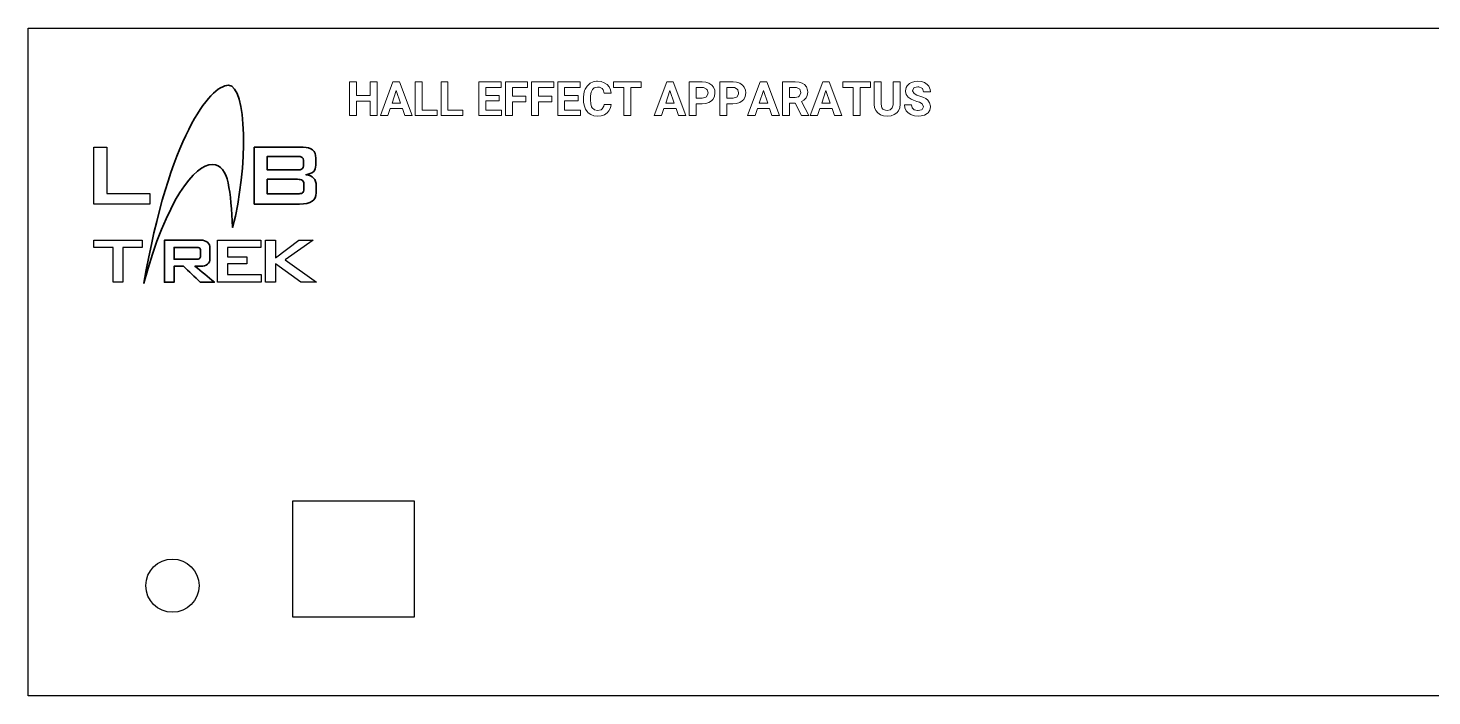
# Model space of a CAD drawing. Header units: millimetres. Extents: x 0 to 498, y 0 to 236.
# Drawn here: x 0 to 145, y 81.6 to 150.6 of the extents above; entities that cross this region are included whole.
import ezdxf

# ---------------------------------------------------------------- set-up
doc = ezdxf.new("R2010")
doc.units = ezdxf.units.MM
doc.layers.add('INCISIONE', color=3, linetype='Continuous')
doc.layers.add('TAGLIO', color=1, linetype='Continuous')

msp = doc.modelspace()

# ---------------------------------------------------------------- linework, layer by layer
at = {"color": 3, "lineweight": 0}
for points in [[(33.2, 145.1), (33.2, 141.6), (33.92, 141.6), (33.92, 143.1), (35.33, 143.1), (35.33, 141.6), (36.05, 141.6), (36.05, 145.1), (35.33, 145.1), (35.33, 143.68), (33.92, 143.68), (33.92, 145.1)], [(37.69, 145.1), (36.39, 141.6), (37.15, 141.6), (37.39, 142.32), (38.66, 142.32), (38.9, 141.6), (39.66, 141.6), (38.35, 145.1)], [(39.99, 145.1), (39.99, 141.6), (42.24, 141.6), (42.24, 142.17), (40.72, 142.17), (40.72, 145.1)], [(42.65, 145.1), (42.65, 141.6), (44.9, 141.6), (44.9, 142.17), (43.37, 142.17), (43.37, 145.1)], [(46.55, 145.1), (46.55, 141.6), (48.89, 141.6), (48.89, 142.17), (47.27, 142.17), (47.27, 143.12), (48.65, 143.12), (48.65, 143.68), (47.27, 143.68), (47.27, 144.52), (48.88, 144.52), (48.88, 145.1)], [(49.32, 145.1), (49.32, 141.6), (50.04, 141.6), (50.04, 143.03), (51.42, 143.03), (51.42, 143.61), (50.04, 143.61), (50.04, 144.52), (51.59, 144.52), (51.59, 145.1)], [(52.01, 145.1), (52.01, 141.6), (52.73, 141.6), (52.73, 143.03), (54.11, 143.03), (54.11, 143.61), (52.73, 143.61), (52.73, 144.52), (54.29, 144.52), (54.29, 145.1)], [(54.71, 145.1), (54.71, 141.6), (57.05, 141.6), (57.05, 142.17), (55.42, 142.17), (55.42, 143.12), (56.81, 143.12), (56.81, 143.68), (55.42, 143.68), (55.42, 144.52), (57.04, 144.52), (57.04, 145.1)], [(59.47, 142.58), (59.31, 142.29), (59.18, 142.2), (58.81, 142.14), (58.52, 142.19), (58.27, 142.4), (58.21, 142.5), (58.13, 142.81), (58.09, 143.23), (58.09, 143.49), (58.1, 143.65), (58.16, 144.03), (58.29, 144.3), (58.48, 144.47), (58.82, 144.55), (59.02, 144.54), (59.31, 144.41), (59.41, 144.28), (59.5, 143.91), (60.22, 143.91), (60.16, 144.26), (60.01, 144.57), (59.8, 144.82), (59.52, 145), (59.2, 145.11), (58.82, 145.15), (58.72, 145.15), (58.37, 145.08), (58.05, 144.94), (57.99, 144.9), (57.73, 144.66), (57.55, 144.35), (57.47, 144.18), (57.39, 143.84), (57.36, 143.46), (57.36, 143.24), (57.38, 142.94), (57.46, 142.58), (57.58, 142.27), (57.75, 142.01), (57.85, 141.9), (58.12, 141.7), (58.44, 141.59), (58.81, 141.55), (58.82, 141.55), (59.2, 141.58), (59.53, 141.69), (59.8, 141.88), (60, 142.09), (60.15, 142.4), (60.21, 142.76), (59.49, 142.76)], [(60.47, 145.1), (60.47, 144.52), (61.53, 144.52), (61.53, 141.6), (62.25, 141.6), (62.25, 144.52), (63.32, 144.52), (63.32, 145.1)], [(65.96, 145.1), (64.66, 141.6), (65.43, 141.6), (65.67, 142.32), (66.93, 142.32), (67.18, 141.6), (67.95, 141.6), (66.64, 145.1)], [(68.27, 141.6), (68.99, 141.6), (68.99, 142.83), (69.63, 142.83), (70, 142.87), (70.33, 142.96), (70.6, 143.13), (70.74, 143.28), (70.9, 143.58), (70.95, 143.94), (70.92, 144.22), (70.79, 144.55), (70.62, 144.75), (70.33, 144.95), (70.33, 144.95), (70.01, 145.06), (69.64, 145.1), (68.27, 145.1)], [(71.44, 141.6), (72.16, 141.6), (72.16, 142.83), (72.8, 142.83), (73.17, 142.87), (73.5, 142.96), (73.77, 143.13), (73.92, 143.28), (74.07, 143.58), (74.12, 143.94), (74.09, 144.22), (73.96, 144.55), (73.8, 144.75), (73.5, 144.95), (73.5, 144.95), (73.18, 145.06), (72.81, 145.1), (71.44, 145.1)], [(75.63, 145.1), (74.32, 141.6), (75.09, 141.6), (75.33, 142.32), (76.59, 142.32), (76.83, 141.6), (77.6, 141.6), (76.29, 145.1)], [(80.65, 141.6), (80.65, 141.63), (79.9, 143.06), (80.14, 143.2), (80.37, 143.45), (80.47, 143.67), (80.53, 144.04), (80.51, 144.24), (80.4, 144.56), (80.18, 144.82), (79.95, 144.96), (79.63, 145.06), (79.23, 145.1), (77.93, 145.1), (77.93, 141.6), (78.65, 141.6), (78.65, 142.88), (79.22, 142.88), (79.88, 141.6)], [(82.08, 145.1), (80.77, 141.6), (81.54, 141.6), (81.78, 142.32), (83.04, 142.32), (83.28, 141.6), (84.05, 141.6), (82.75, 145.1)], [(84.16, 145.1), (84.16, 144.52), (85.22, 144.52), (85.22, 141.6), (85.94, 141.6), (85.94, 144.52), (87.01, 144.52), (87.01, 145.1)], [(89.26, 142.39), (89.06, 142.19), (88.73, 142.13), (88.57, 142.15), (88.28, 142.28), (88.18, 142.42), (88.11, 142.79), (88.11, 145.1), (87.39, 145.1), (87.39, 142.76), (87.43, 142.45), (87.55, 142.14), (87.76, 141.88), (88.03, 141.69), (88.35, 141.58), (88.73, 141.55), (88.74, 141.55), (89.13, 141.59), (89.45, 141.7), (89.72, 141.89), (89.9, 142.11), (90.03, 142.42), (90.08, 142.79), (90.08, 145.1), (89.35, 145.1), (89.35, 142.76), (89.35, 142.72)], [(91.57, 141.58), (91.93, 141.55), (92.24, 141.57), (92.58, 141.66), (92.85, 141.81), (92.96, 141.9), (93.14, 142.17), (93.2, 142.52), (93.2, 142.58), (93.12, 142.92), (92.92, 143.21), (92.72, 143.36), (92.41, 143.52), (92.02, 143.66), (91.81, 143.73), (91.52, 143.88), (91.52, 143.88), (91.35, 144.17), (91.5, 144.46), (91.55, 144.5), (91.9, 144.57), (92.02, 144.56), (92.33, 144.44), (92.37, 144.39), (92.48, 144.07), (93.2, 144.07), (93.18, 144.31), (93.04, 144.63), (92.88, 144.81), (92.59, 145.01), (92.28, 145.11), (91.91, 145.15), (91.58, 145.12), (91.25, 145.03), (91.04, 144.91), (90.79, 144.67), (90.69, 144.52), (90.63, 144.17), (90.63, 144.09), (90.71, 143.78), (90.91, 143.52), (91.22, 143.3), (91.44, 143.2), (91.81, 143.06), (92.06, 142.98), (92.34, 142.83), (92.35, 142.82), (92.48, 142.52), (92.34, 142.23), (92.28, 142.19), (91.93, 142.12), (91.86, 142.12), (91.52, 142.2), (91.31, 142.4), (91.24, 142.7), (90.52, 142.7), (90.55, 142.41), (90.69, 142.1), (90.89, 141.89), (91.19, 141.7), (91.23, 141.68)], [(38.02, 144.21), (38.46, 142.9), (37.59, 142.9)], [(66.3, 144.21), (66.74, 142.9), (65.86, 142.9)], [(69.77, 144.5), (70.07, 144.35), (70.13, 144.28), (70.23, 143.94), (70.22, 143.85), (70.07, 143.55), (69.99, 143.49), (69.64, 143.42), (68.99, 143.42), (68.99, 144.52), (69.65, 144.52)], [(72.95, 144.5), (73.24, 144.35), (73.31, 144.28), (73.39, 143.94), (73.39, 143.85), (73.24, 143.55), (73.16, 143.49), (72.81, 143.42), (72.16, 143.42), (72.16, 144.52), (72.83, 144.52)], [(75.96, 144.21), (76.4, 142.9), (75.52, 142.9)], [(79.36, 144.51), (79.66, 144.37), (79.7, 144.32), (79.81, 143.98), (79.8, 143.91), (79.65, 143.6), (79.58, 143.55), (79.23, 143.47), (78.65, 143.47), (78.65, 144.52), (79.23, 144.52)], [(82.41, 144.21), (82.85, 142.9), (81.97, 142.9)]]:
    msp.add_lwpolyline(points, close=True, dxfattribs=at)
at = {"layer": 'INCISIONE'}
for p, q in [((27.83, 137.39), (27.83, 137.39)), ((23.36, 132.46), (23.36, 132.46)), ((17.36, 127.99), (17.36, 127.99)), ((17.81, 126.03), (17.81, 126.03)), ((14.09, 124.39), (14.09, 124.39))]:
    msp.add_line(p, q, dxfattribs=at)
for points in [[(6.79, 132.46), (6.79, 138.34), (8.15, 138.34), (8.15, 133.57), (12.57, 133.57), (12.57, 132.46), (6.79, 132.46)], [(9.79, 127.96), (9.79, 124.39), (8.78, 124.39), (8.78, 127.96), (6.78, 127.96), (6.78, 128.73), (11.79, 128.73), (11.79, 127.96), (9.79, 127.96)], [(19.58, 124.39), (19.58, 128.73), (24.03, 128.73), (24.03, 127.99), (20.59, 127.99), (20.59, 127.02), (22.6, 127.02), (22.6, 126.28), (20.59, 126.28), (20.59, 125.2), (24.07, 125.2), (24.07, 124.39), (19.58, 124.39)], [(24.54, 124.39), (24.54, 128.73), (25.56, 128.73), (25.56, 126.92), (27.97, 128.73), (29.43, 128.73), (26.55, 126.69), (29.78, 124.39), (28.16, 124.39), (25.56, 126.3), (25.56, 124.39), (24.54, 124.39)]]:
    msp.add_lwpolyline(points, close=True, dxfattribs=at)
at = {"layer": 'INCISIONE', "lineweight": 35}
for points, knots in [([(19.03, 136.55), (17.23, 136.55), (14.26, 132.9), (11.96, 124.29), (14.57, 139.4), (18.78, 144.73), (20.7, 144.73), (22.62, 144.73), (22.74, 136.18), (21.13, 130.05), (20.88, 133.64), (20.82, 136.55), (19.03, 136.55)], [0, 0, 0, 0, 1, 1, 1, 2, 2, 2, 3, 3, 3, 4, 4, 4, 4]), ([(29.76, 134.37), (29.76, 134.12), (29.76, 133.87), (29.76, 133.61), (29.76, 132.85), (29.19, 132.46), (28.03, 132.46), (26.47, 132.46), (24.92, 132.46), (23.36, 132.46), (23.36, 134.42), (23.36, 136.38), (23.36, 138.34), (25.04, 138.34), (26.72, 138.34), (28.4, 138.34), (29.28, 138.34), (29.72, 137.96), (29.72, 137.2), (29.72, 136.97), (29.72, 136.73), (29.72, 136.49), (29.72, 135.91), (29.38, 135.58), (28.7, 135.5), (29.41, 135.4), (29.76, 135.03), (29.76, 134.37)], [0, 0, 0, 0, 1, 1, 1, 2, 2, 2, 3, 3, 3, 4, 4, 4, 5, 5, 5, 6, 6, 6, 7, 7, 7, 8, 8, 8, 9, 9, 9, 9]), ([(28.45, 136.41), (28.45, 136.59), (28.45, 136.78), (28.45, 136.97), (28.45, 137.25), (28.25, 137.39), (27.83, 137.39), (26.79, 137.39), (25.75, 137.39), (24.7, 137.39), (24.7, 136.92), (24.7, 136.45), (24.7, 135.99), (25.75, 135.99), (26.79, 135.99), (27.83, 135.99), (28.25, 135.99), (28.45, 136.13), (28.45, 136.41)], [0, 0, 0, 0, 1, 1, 1, 2, 2, 2, 3, 3, 3, 4, 4, 4, 5, 5, 5, 6, 6, 6, 6]), ([(28.49, 134.05), (28.49, 134.2), (28.49, 134.34), (28.49, 134.49), (28.49, 134.71), (28.43, 134.86), (28.31, 134.94), (28.21, 134.99), (28.06, 135.02), (27.83, 135.02), (26.79, 135.02), (25.75, 135.02), (24.7, 135.02), (24.7, 134.52), (24.7, 134.02), (24.7, 133.52), (25.75, 133.52), (26.79, 133.52), (27.83, 133.52), (28.06, 133.52), (28.21, 133.55), (28.31, 133.6), (28.43, 133.68), (28.49, 133.83), (28.49, 134.05)], [0, 0, 0, 0, 1, 1, 1, 2, 2, 2, 3, 3, 3, 4, 4, 4, 5, 5, 5, 6, 6, 6, 7, 7, 7, 8, 8, 8, 8]), ([(18.79, 126.87), (18.79, 126.31), (18.46, 126.03), (17.81, 126.03), (17.62, 126.03), (17.43, 126.03), (17.24, 126.03), (17.91, 125.48), (18.57, 124.93), (19.24, 124.39), (18.76, 124.39), (18.28, 124.39), (17.79, 124.39), (17.21, 124.93), (16.63, 125.48), (16.04, 126.03), (15.72, 126.03), (15.4, 126.03), (15.08, 126.03), (15.08, 125.48), (15.08, 124.93), (15.08, 124.39), (14.75, 124.39), (14.42, 124.39), (14.09, 124.39), (14.09, 125.83), (14.09, 127.28), (14.09, 128.73), (15.33, 128.73), (16.57, 128.73), (17.81, 128.73), (18.46, 128.73), (18.79, 128.45), (18.79, 127.89), (18.79, 127.55), (18.79, 127.21), (18.79, 126.87)], [0, 0, 0, 0, 1, 1, 1, 2, 2, 2, 3, 3, 3, 4, 4, 4, 5, 5, 5, 6, 6, 6, 7, 7, 7, 8, 8, 8, 9, 9, 9, 10, 10, 10, 11, 11, 11, 12, 12, 12, 12]), ([(17.81, 127.64), (17.81, 127.79), (17.77, 127.89), (17.68, 127.94), (17.62, 127.97), (17.51, 127.99), (17.36, 127.99), (16.6, 127.99), (15.84, 127.99), (15.08, 127.99), (15.08, 127.58), (15.08, 127.18), (15.08, 126.77), (15.84, 126.77), (16.6, 126.77), (17.36, 126.77), (17.51, 126.77), (17.62, 126.79), (17.68, 126.82), (17.77, 126.87), (17.81, 126.97), (17.81, 127.12), (17.81, 127.29), (17.81, 127.47), (17.81, 127.64), (17.81, 127.47), (17.81, 127.29), (17.81, 127.12)], [0, 0, 0, 0, 1, 1, 1, 2, 2, 2, 3, 3, 3, 4, 4, 4, 5, 5, 5, 6, 6, 6, 7, 7, 7, 8, 8, 8, 9, 9, 9, 9])]:
    msp.add_open_spline(points, degree=3, knots=knots, dxfattribs=at)
at = {"layer": 'TAGLIO'}
for points in [[(290, 150.65), (290, 81.65), (0, 81.65), (0, 150.65)], [(27.33, 101.79), (39.87, 101.79), (39.87, 89.79), (27.33, 89.79)]]:
    msp.add_lwpolyline(points, close=True, dxfattribs=at)
msp.add_circle((14.91, 93.04), 2.75, dxfattribs=at)

doc.saveas('drawing.dxf')
